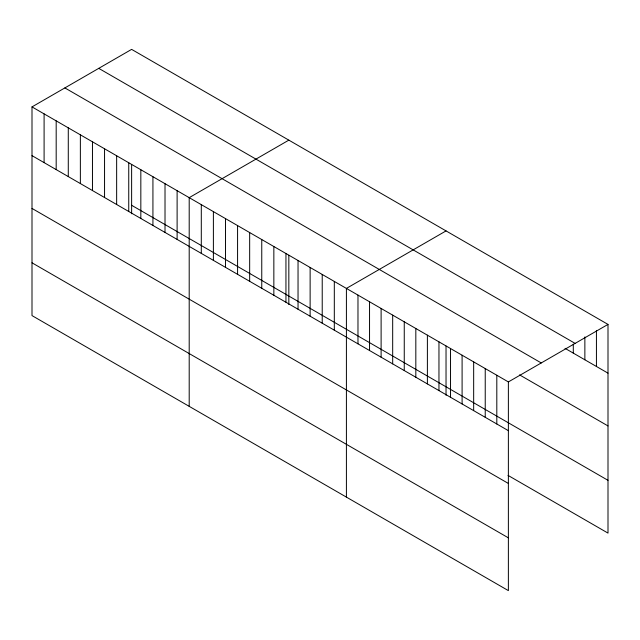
<?xml version="1.0" encoding="UTF-8"?>
<svg xmlns="http://www.w3.org/2000/svg" width="640" height="640" viewBox="0 0 640 640"><rect width="100%" height="100%" fill="white"/><g stroke="black" fill="none" stroke-linecap="round" stroke-linejoin="round"><path stroke-width="0.96" d="M32 106.896L508.376 381.928L508.376 590.624L32 315.592L32 106.896L131.624 49.376L608 324.408L608 533.104L508.008 475.376M288.832 140.144L189.2 197.656L189.2 406.352M446.032 230.904L346.408 288.416L346.408 497.112M508.376 381.928L608 324.408M98.752 68.36L575.12 343.392M565.032 348.344L608 373.152M64.88 87.92L541.248 362.952M519.576 374.888L608 425.936M131.624 205.288L608 480.32M32 155.64L508.376 430.672M32 208.424L508.376 483.456M32 262.808L508.376 537.84M596.432 330.664L596.432 366.472M584.864 336.92L584.864 359.792M573.296 344.16L573.296 353.12M496.808 375.248L496.808 423.992M485.232 368.568L485.232 417.312M473.664 361.888L473.664 410.632M462.096 355.216L462.096 403.952M450.528 348.536L450.528 397.28M446.032 346.024L446.032 395.288M438.96 341.856L438.96 390.6M427.392 335.176L427.392 383.92M415.824 328.496L415.824 377.24M404.256 321.816L404.256 370.56M392.68 315.136L392.68 363.88M381.112 308.456L381.112 357.2M369.544 301.776L369.544 350.52M357.976 295.096L357.976 343.84M334.312 281.44L334.312 330.184M322.224 274.456L322.224 323.2M310.128 267.472L310.128 316.216M298.04 260.496L298.04 309.232M288.832 255.264L288.832 304.528M285.944 253.512L285.944 302.256M273.848 246.528L273.848 295.272M261.76 239.552L261.76 288.288M249.664 232.568L249.664 281.312M237.576 225.584L237.576 274.328M225.48 218.6L225.48 267.344M213.392 211.624L213.392 260.368M201.296 204.64L201.296 253.384M177.112 190.68L177.112 239.416M165.016 183.696L165.016 232.44M152.928 176.712L152.928 225.456M140.832 169.736L140.832 218.472M131.624 164.504L131.624 213.768M128.744 162.752L128.744 211.496M116.648 155.768L116.648 204.512M104.552 148.784L104.552 197.528M92.464 141.808L92.464 190.552M80.368 134.824L80.368 183.568M68.28 127.84L68.28 176.584M56.184 120.864L56.184 169.6M44.096 113.88L44.096 162.624"/></g></svg>
